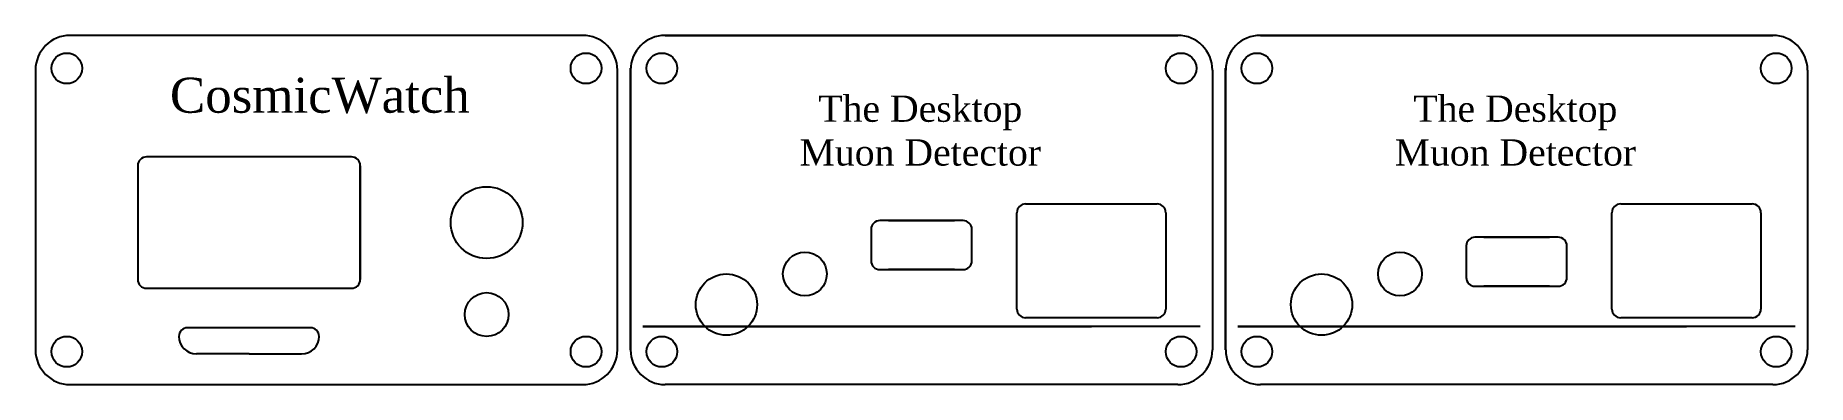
# Model space of a CAD drawing. Extents: x 0 to 202, y 0 to 40.
import ezdxf

# ---------------------------------------------------------------- set-up
doc = ezdxf.new("R2010")
doc.units = 0
doc.header["$MEASUREMENT"] = 0

msp = doc.modelspace()

# ---------------------------------------------------------------- linework, layer by layer
for p, q in [((62.46, 39.88), (3.96, 39.88)), ((62.46, 39.88), (3.96, 39.88)), ((101.13, 39.88), (71.5, 39.88)), ((130.38, 39.88), (71.88, 39.88)), ((130.38, 39.88), (71.88, 39.88)), ((71.88, 39.88), (130.38, 39.88)), ((169.05, 39.88), (139.42, 39.88)), ((198.3, 39.88), (139.81, 39.88)), ((198.3, 39.88), (139.81, 39.88)), ((139.81, 39.88), (198.3, 39.88)), ((0, 35.92), (0, 3.96)), ((0, 35.92), (0, 3.96)), ((66.42, 3.96), (66.42, 35.92)), ((67.92, 19.94), (67.92, 36.12)), ((67.92, 35.92), (67.92, 3.96)), ((67.92, 3.96), (67.92, 35.92)), ((67.92, 35.92), (67.92, 3.96)), ((134.34, 35.92), (134.34, 3.96)), ((135.84, 19.94), (135.84, 36.12)), ((135.84, 35.92), (135.84, 3.96)), ((135.84, 3.96), (135.84, 35.92)), ((135.84, 35.92), (135.84, 3.96)), ((202.26, 35.92), (202.26, 3.96)), ((11.68, 25), (11.68, 12)), ((36.08, 26), (12.68, 26)), ((37.08, 12), (37.08, 25)), ((37.08, 25), (37.08, 12)), ((113.02, 20.63), (128.02, 20.63)), ((180.94, 20.63), (195.94, 20.63)), ((97.38, 18.73), (96.38, 18.73)), ((97.38, 18.73), (104.88, 18.73)), ((104.88, 18.73), (97.38, 18.73)), ((105.88, 18.73), (104.88, 18.73)), ((112.02, 8.63), (112.02, 19.63)), ((129.02, 19.63), (129.02, 8.63)), ((179.94, 8.63), (179.94, 19.63)), ((196.94, 19.63), (196.94, 8.63)), ((95.38, 17.73), (95.38, 14.13)), ((106.88, 14.13), (106.88, 17.73)), ((165.3, 16.83), (164.3, 16.83)), ((165.3, 16.83), (172.8, 16.83)), ((172.8, 16.83), (165.3, 16.83)), ((173.8, 16.83), (172.8, 16.83)), ((163.3, 15.83), (163.3, 12.23)), ((174.8, 12.23), (174.8, 15.83)), ((96.38, 13.13), (105.88, 13.13)), ((104.88, 13.13), (97.38, 13.13)), ((97.38, 13.13), (104.88, 13.13)), ((97.38, 13.13), (104.88, 13.13)), ((97.38, 13.13), (101.13, 13.13)), ((104.88, 13.13), (105.88, 13.13)), ((12.68, 11), (36.08, 11)), ((164.3, 11.23), (173.8, 11.23)), ((172.8, 11.23), (165.3, 11.23)), ((165.3, 11.23), (172.8, 11.23)), ((165.3, 11.23), (172.8, 11.23)), ((165.3, 11.23), (169.05, 11.23)), ((172.8, 11.23), (173.8, 11.23)), ((31.38, 6.5), (17.38, 6.5)), ((132.94, 6.63), (69.32, 6.63)), ((69.32, 6.63), (78.87, 6.63)), ((69.32, 6.63), (87.82, 6.63)), ((69.32, 6.63), (120.52, 6.63)), ((128.02, 7.63), (113.02, 7.63)), ((200.86, 6.63), (137.24, 6.63)), ((137.24, 6.63), (146.79, 6.63)), ((137.24, 6.63), (155.74, 6.63)), ((137.24, 6.63), (188.44, 6.63)), ((195.94, 7.63), (180.94, 7.63)), ((16.38, 5.5), (16.38, 5.5)), ((16.38, 5.5), (16.38, 5.5)), ((16.38, 4.5), (16.38, 4.5)), ((32.38, 5.5), (32.38, 5.5)), ((24.38, 3.5), (18.38, 3.5)), ((24.38, 3.5), (30.38, 3.5)), ((3.96, 0), (62.46, 0)), ((3.96, 0), (62.46, 0)), ((130.38, 0), (71.88, 0)), ((198.3, 0), (139.81, 0))]:
    msp.add_line(p, q)
for centre, radius in [((3.58, 36.12), 1.75), ((62.84, 36.12), 1.75), ((71.5, 36.12), 1.75), ((130.76, 36.12), 1.75), ((139.42, 36.12), 1.75), ((198.69, 36.12), 1.75), ((51.5, 18.5), 4.1), ((87.82, 12.63), 2.5), ((155.74, 12.63), 2.5), ((78.87, 9.13), 3.5), ((146.79, 9.13), 3.5), ((51.5, 8), 2.5), ((3.58, 3.76), 1.75), ((62.84, 3.76), 1.75), ((71.5, 3.76), 1.75), ((130.76, 3.76), 1.75), ((139.42, 3.76), 1.75), ((198.69, 3.76), 1.75)]:
    msp.add_circle(centre, radius)
for centre, radius, start, end in [((3.96, 35.92), 3.96, 90, 180), ((3.96, 35.92), 3.96, 90, 180), ((62.46, 35.92), 3.96, 0, 90), ((71.88, 35.92), 3.96, 90, 180), ((71.88, 35.92), 3.96, 90, 180), ((130.38, 35.92), 3.96, 0, 90), ((139.81, 35.92), 3.96, 90, 180), ((139.81, 35.92), 3.96, 90, 180), ((198.3, 35.92), 3.96, 0, 90), ((12.68, 25), 1, 90, 180), ((36.08, 25), 1, 360, 90), ((113.02, 19.63), 1, 90, 180), ((128.02, 19.63), 1, 0, 90), ((180.94, 19.63), 1, 90, 180), ((195.94, 19.63), 1, 0, 90), ((96.38, 17.73), 1, 90, 180), ((105.88, 17.73), 1, 0, 90), ((164.3, 15.83), 1, 90, 180), ((173.8, 15.83), 1, 0, 90), ((96.38, 14.13), 1, 180, 270), ((105.88, 14.13), 1, 270, 0), ((164.3, 12.23), 1, 180, 270), ((173.8, 12.23), 1, 270, 0), ((12.68, 12), 1, 180, 270), ((36.08, 12), 1, 270, 0), ((113.02, 8.63), 1, 180, 270), ((128.02, 8.63), 1, 270, 0), ((180.94, 8.63), 1, 180, 270), ((195.94, 8.63), 1, 270, 0), ((17.38, 5.5), 1, 90, 180), ((31.38, 5.5), 1, 0, 90), ((18.38, 5.5), 2, 180, 270), ((30.38, 5.5), 2, 270, 0), ((3.96, 3.96), 3.96, 180, 270), ((3.96, 3.96), 3.96, 180, 270), ((62.46, 3.96), 3.96, 270, 0), ((71.88, 3.96), 3.96, 180, 270), ((71.88, 3.96), 3.96, 180, 270), ((130.38, 3.96), 3.96, 270, 0), ((139.81, 3.96), 3.96, 180, 270), ((139.81, 3.96), 3.96, 180, 270), ((198.3, 3.96), 3.96, 270, 0)]:
    msp.add_arc(centre, radius, start, end)

# ---------------------------------------------------------------- texts
for s, insert, char_height, attachment_point in [('{\\fPalatino Linotype|b0|i0|c0|p18;CosmicWatch}', (15.35, 35.05), 4, 1), ('{\\fPalatino Linotype|b0|i0|c0|p18;The Desktop Muon Detector}', (101, 28.99), 3, 5), ('{\\fPalatino Linotype|b0|i0|c0|p18;The Desktop Muon Detector}', (168.92, 28.99), 3, 5)]:
    msp.add_mtext_dynamic_manual_height_columns(s, width=34.1793, gutter_width=1, heights=[0], dxfattribs=dict(insert=insert, char_height=char_height, attachment_point=attachment_point))

doc.saveas('drawing.dxf')
